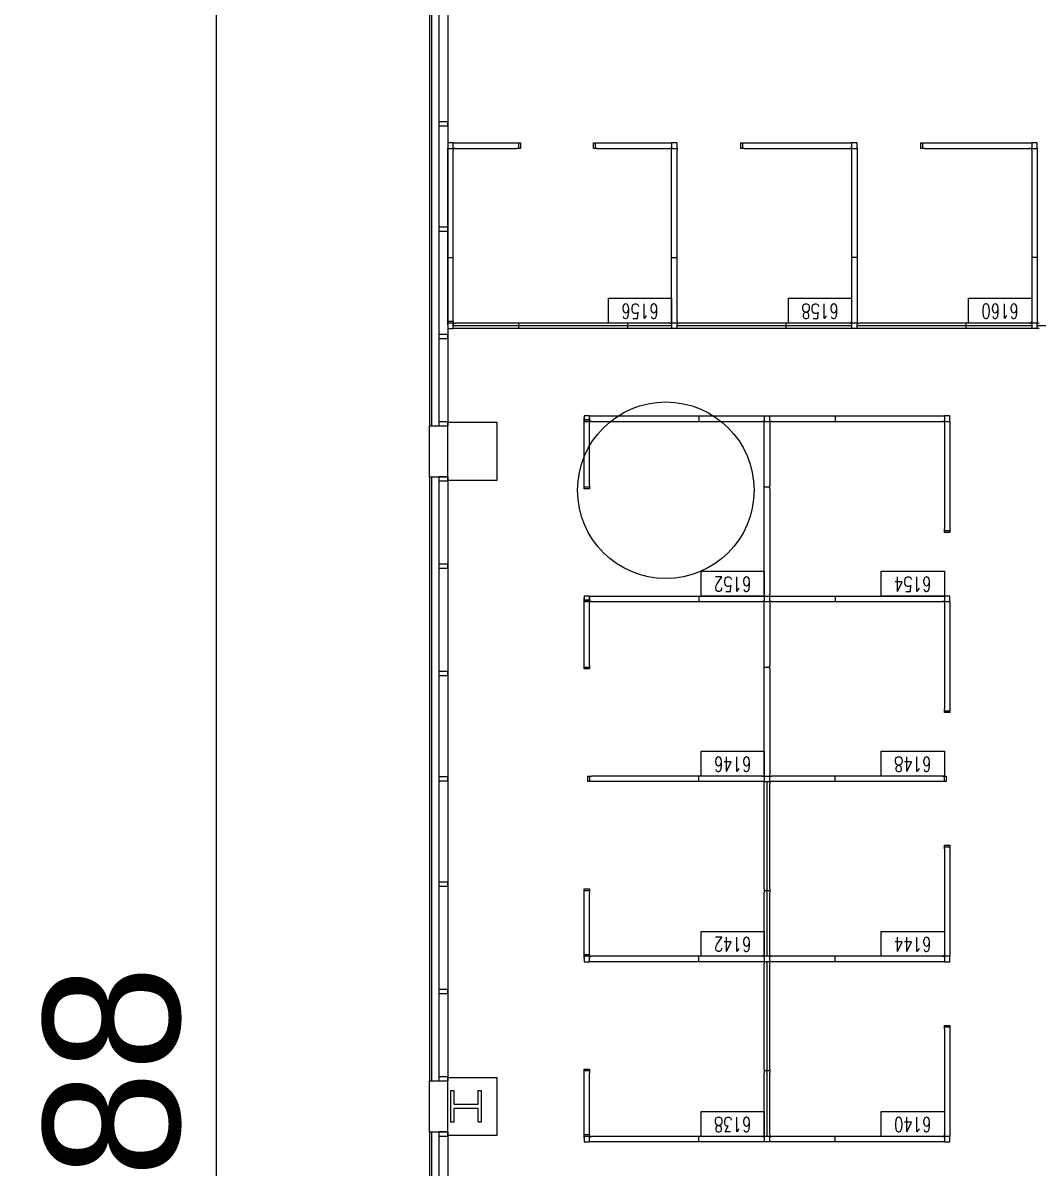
# Model space of a CAD drawing. Header units: millimetres. Extents: x 489553472 to 489553809, y 110504095 to 110504426.
# Drawn here: x 489553471.7 to 489553527.5, y 110504256.1 to 110504319.1 of the extents above; entities that cross this region are included whole.
import ezdxf
from ezdxf.enums import TextEntityAlignment as Align

# ---------------------------------------------------------------- set-up
doc = ezdxf.new("R2010")
doc.units = ezdxf.units.MM
for name, color, linetype in [('DIM', 3, 'Continuous'), ('E-B-FURR', 6, 'Continuous'), ('E-B-GLAZ', 72, 'Continuous'), ('E-B-MULL', 8, 'Continuous'), ('E-B-SHEL', 2, 'Continuous'), ('E-S-COLM', 8, 'Continuous'), ('PANELS_201', 6, 'Continuous'), ('RMNUM', 40, 'Continuous'), ('Y-2', 1, 'Continuous')]:
    doc.layers.add(name, color=color, linetype=linetype)
doc.styles.add('ROMANS', font='romans', dxfattribs={"width": 0.75, "height": 8})
doc.styles.get("Standard").update_dxf_attribs({"font": 'arial.ttf'})
doc.dimstyles.new('ISO-25', dxfattribs={"dimscale": 3, "dimtxt": 2.5, "dimasz": 2.5, "dimexe": 1.25, "dimexo": 0.625, "dimtad": 1, "dimdsep": 46, "dimtxsty": 'Standard', "dimcen": 2.5, "dimadec": 0, "dimazin": 0, "dimtfac": 1, "dimtmove": 0, "dimatfit": 3, "dimfxl": 0, "dimarcsym": 0})

# ---------------------------------------------------------------- blocks, each defined once
blk = doc.blocks.new('RMNUM')
at = {"layer": 'RMNUM'}
blk.add_lwpolyline([(-16.33354, 6.674702), (18.388073, 6.674702), (18.388073, -6.982766), (-16.33354, -6.982766), (-16.33354, 6.674702)], dxfattribs=at)
at = {"layer": 'RMNUM', "style": 'ROMANS', "width": 0.75}
blk.add_attdef('NUMBER', text='', height=8, dxfattribs=at).set_placement((1.027267, 0.114097), align=Align.MIDDLE_CENTER)
blk = doc.blocks.new('*D20')
at = {"layer": 'Defpoints', "color": 0, "transparency": 16777216}
for p in [(489553526.856, 110504401.545), (489553482.316, 110504115.512), (489553565.049, 110504115.512)]:
    blk.add_point(p, dxfattribs=at)
at = {"layer": 'DIM', "color": 0, "lineweight": -2, "transparency": 16777216}
for p, q in [((489553524.981, 110504401.545), (489553478.566, 110504401.545)), ((489553482.316, 110504394.045), (489553482.316, 110504123.012)), ((489553563.174, 110504115.512), (489553478.566, 110504115.512))]:
    blk.add_line(p, q, dxfattribs=at)
at = {"layer": 'DIM', "color": 0, "transparency": 16777216}
for points in [[(489553481.066, 110504394.045), (489553483.566, 110504394.045), (489553482.316, 110504401.545)], [(489553481.066, 110504123.012), (489553483.566, 110504123.012), (489553482.316, 110504115.512)]]:
    blk.add_solid(points, dxfattribs=at)
at = {"layer": 'DIM', "color": 0, "transparency": 16777216, "insert": (489553476.611, 110504258.529), "char_height": 7.5, "attachment_point": 5, "rotation": 90}
blk.add_mtext('288', dxfattribs=at)

msp = doc.modelspace()

# ---------------------------------------------------------------- linework, layer by layer
at = {"layer": 'E-B-FURR'}
for p, q in [((489553495.0485221, 110504330.1123077), (489553495.0485221, 110504296.9123077)), ((489553495.0485221, 110504294.1123077), (489553495.0485221, 110504260.9123077)), ((489553495.0485221, 110504258.1123077), (489553495.0485221, 110504224.9123077))]:
    msp.add_line(p, q, dxfattribs=at)
for points in [[(489553495.0485221, 110504293.9123077), (489553495.0485221, 110504297.1123077), (489553497.7485221, 110504297.1123077), (489553497.7485221, 110504293.9123077)], [(489553495.0485221, 110504257.9123077), (489553495.0485221, 110504261.1123077), (489553497.7485221, 110504261.1123077), (489553497.7485221, 110504257.9123077)]]:
    msp.add_lwpolyline(points, close=True, dxfattribs=at)
at = {"layer": 'E-B-GLAZ'}
for p, q in [((489553494.0485221, 110504330.1378425), (489553494.0485221, 110504296.9123077)), ((489553494.1485221, 110504330.1423599), (489553494.1485221, 110504296.9123077)), ((489553494.5485221, 110504330.293489), (489553494.5485221, 110504297.093489)), ((489553494.0485221, 110504294.1123077), (489553494.0485221, 110504260.9123077)), ((489553494.1485221, 110504294.1123077), (489553494.1485221, 110504260.9123077)), ((489553494.5485221, 110504294.1123077), (489553494.5485221, 110504260.9123077)), ((489553494.0485221, 110504258.1123077), (489553494.0485221, 110504224.9123077)), ((489553494.1485221, 110504258.1123077), (489553494.1485221, 110504224.9123077)), ((489553494.5485221, 110504258.1123077), (489553494.5485221, 110504224.9123077))]:
    msp.add_line(p, q, dxfattribs=at)
at = {"layer": 'E-B-MULL'}
for points in [[(489553494.5485221, 110504313.3998077), (489553495.0485221, 110504313.3998077), (489553495.0485221, 110504313.6248077), (489553494.5485221, 110504313.6248077)], [(489553494.5485221, 110504307.6123077), (489553495.0485221, 110504307.6123077), (489553495.0485221, 110504307.8373077), (489553494.5485221, 110504307.8373077)], [(489553494.5485221, 110504301.7123077), (489553495.0485221, 110504301.7123077), (489553495.0485221, 110504301.9373077), (489553494.5485221, 110504301.9373077)], [(489553494.5485221, 110504296.9123077), (489553495.0485221, 110504296.9123077), (489553495.0485221, 110504297.1373077), (489553494.5485221, 110504297.1373077)], [(489553494.5485221, 110504293.8873077), (489553495.0485221, 110504293.8873077), (489553495.0485221, 110504294.1123077), (489553494.5485221, 110504294.1123077)], [(489553494.5485221, 110504289.0873077), (489553495.0485221, 110504289.0873077), (489553495.0485221, 110504289.3123077), (489553494.5485221, 110504289.3123077)], [(489553494.5485221, 110504283.1873077), (489553495.0485221, 110504283.1873077), (489553495.0485221, 110504283.4123077), (489553494.5485221, 110504283.4123077)], [(489553494.5485221, 110504277.3998077), (489553495.0485221, 110504277.3998077), (489553495.0485221, 110504277.6248077), (489553494.5485221, 110504277.6248077)], [(489553494.5485221, 110504271.6123077), (489553495.0485221, 110504271.6123077), (489553495.0485221, 110504271.8373077), (489553494.5485221, 110504271.8373077)], [(489553494.5485221, 110504265.7123077), (489553495.0485221, 110504265.7123077), (489553495.0485221, 110504265.9373077), (489553494.5485221, 110504265.9373077)], [(489553494.5485221, 110504260.9123077), (489553495.0485221, 110504260.9123077), (489553495.0485221, 110504261.1373077), (489553494.5485221, 110504261.1373077)], [(489553494.5485221, 110504257.8873077), (489553495.0485221, 110504257.8873077), (489553495.0485221, 110504258.1123077), (489553494.5485221, 110504258.1123077)]]:
    msp.add_lwpolyline(points, close=True, dxfattribs=at)
at = {"layer": 'E-B-SHEL'}
for p, q in [((489553494.0485221, 110504296.9123077), (489553495.0485221, 110504296.9123077)), ((489553494.0485221, 110504294.1123077), (489553494.0485221, 110504296.9123077)), ((489553495.0485221, 110504294.1123077), (489553495.0485221, 110504296.9123077)), ((489553494.0485221, 110504294.1123077), (489553495.0485221, 110504294.1123077)), ((489553494.0485221, 110504260.9123077), (489553495.0485221, 110504260.9123077)), ((489553494.0485221, 110504258.1123077), (489553494.0485221, 110504260.9123077)), ((489553495.0485221, 110504258.1123077), (489553495.0485221, 110504260.9123077)), ((489553494.0485221, 110504258.1123077), (489553495.0485221, 110504258.1123077))]:
    msp.add_line(p, q, dxfattribs=at)
at = {"layer": 'E-S-COLM'}
msp.add_lwpolyline([(489553495.3985221, 110504260.3623077), (489553495.1985221, 110504260.3623077), (489553495.1985221, 110504258.6623077), (489553495.3985221, 110504258.6623077), (489553495.3985221, 110504259.4123077), (489553496.6985221, 110504259.4123077), (489553496.6985221, 110504258.6623077), (489553496.8985221, 110504258.6623077), (489553496.8985221, 110504260.3623077), (489553496.6985221, 110504260.3623077), (489553496.6985221, 110504259.6123077), (489553495.3985221, 110504259.6123077)], close=True, dxfattribs=at)
at = {"layer": 'PANELS_201', "linetype": 'Continuous'}
for p, q in [((489553495.0485221, 110504306.0623075), (489553495.0485221, 110504306.2623075)), ((489553495.0485221, 110504306.1623075), (489553495.3485221, 110504306.1623075)), ((489553495.3485221, 110504306.0623075), (489553495.3485221, 110504306.2623075)), ((489553495.3485221, 110504302.5623077), (489553495.0485221, 110504302.5623077)), ((489553502.5457521, 110504297.2628549), (489553502.8457521, 110504297.2628549)), ((489553512.4457521, 110504293.6628549), (489553512.4457521, 110504297.0628549)), ((489553512.7457521, 110504297.0628549), (489553512.7457521, 110504293.6628549)), ((489553512.4457521, 110504287.6628549), (489553512.4457521, 110504293.4628549)), ((489553512.7457521, 110504293.4628549), (489553512.7457521, 110504287.6628549)), ((489553502.5457521, 110504287.3628549), (489553502.8457521, 110504287.3628549)), ((489553512.4457521, 110504283.7628549), (489553512.4457521, 110504287.1628549)), ((489553512.7457521, 110504287.1628549), (489553512.7457521, 110504283.7628549)), ((489553512.4457521, 110504277.7628549), (489553512.4457521, 110504283.5628549)), ((489553512.7457521, 110504283.5628549), (489553512.7457521, 110504277.7628549)), ((489553502.8457521, 110504267.7628549), (489553502.5457521, 110504267.7628549)), ((489553502.8457521, 110504257.8628549), (489553502.5457521, 110504257.8628549))]:
    msp.add_line(p, q, dxfattribs=at)
for points in [[(489553495.34839, 110504312.46223), (489553495.04839, 110504312.46223), (489553495.04839, 110504312.16223)], [(489553495.44839, 110504312.16223), (489553495.34839, 110504312.16223), (489553495.34839, 110504312.46223), (489553495.44839, 110504312.46223)], [(489553495.44839, 110504312.46223), (489553498.8483898, 110504312.46223)], [(489553498.8483898, 110504312.46223), (489553498.9483898, 110504312.46223), (489553499.0483898, 110504312.46223), (489553499.0483898, 110504312.16223), (489553498.8483898, 110504312.16223)], [(489553498.9483898, 110504312.16223), (489553498.9483898, 110504312.46223)], [(489553503.2485221, 110504312.1621523), (489553503.1485221, 110504312.1621523), (489553503.0485221, 110504312.1621523), (489553503.0485221, 110504312.4621523), (489553503.2485221, 110504312.4621523)], [(489553503.1485221, 110504312.4621523), (489553503.1485221, 110504312.1621523)], [(489553503.2485221, 110504312.4621523), (489553507.2485221, 110504312.4621523)], [(489553507.2485221, 110504312.4623077), (489553507.3485221, 110504312.4623077), (489553507.3485221, 110504312.1623077), (489553507.2485221, 110504312.1623077)], [(489553507.6485221, 110504312.1623077), (489553507.6485221, 110504312.4623077), (489553507.3485221, 110504312.4623077)], [(489553511.3485221, 110504312.1623077), (489553511.2485221, 110504312.1623077), (489553511.1485221, 110504312.1623077), (489553511.1485221, 110504312.4623077), (489553511.3485221, 110504312.4623077)], [(489553511.2485221, 110504312.4623077), (489553511.2485221, 110504312.1623077)], [(489553511.3485221, 110504312.4623077), (489553517.1485221, 110504312.4623077)], [(489553517.1485221, 110504312.4623077), (489553517.2485221, 110504312.4623077), (489553517.2485221, 110504312.1623077), (489553517.1485221, 110504312.1623077)], [(489553517.5485221, 110504312.1623077), (489553517.5485221, 110504312.4623077), (489553517.2485221, 110504312.4623077)], [(489553521.2485221, 110504312.1623077), (489553521.1485221, 110504312.1623077), (489553521.0485221, 110504312.1623077), (489553521.0485221, 110504312.4623077), (489553521.2485221, 110504312.4623077)], [(489553521.1485221, 110504312.4623077), (489553521.1485221, 110504312.1623077)], [(489553521.2485221, 110504312.4623077), (489553527.0485221, 110504312.4623077)], [(489553527.0485221, 110504312.4623077), (489553527.1485221, 110504312.4623077), (489553527.1485221, 110504312.1623077), (489553527.0485221, 110504312.1623077)], [(489553527.4485221, 110504312.1623077), (489553527.4485221, 110504312.4623077), (489553527.1485221, 110504312.4623077)], [(489553495.04839, 110504312.06223), (489553495.04839, 110504312.16223), (489553495.34839, 110504312.16223), (489553495.34839, 110504312.06223)], [(489553495.04839, 110504306.26223), (489553495.04839, 110504312.06223)], [(489553495.34839, 110504306.26223), (489553495.34839, 110504312.06223)], [(489553495.44839, 110504312.16223), (489553498.8483898, 110504312.16223)], [(489553503.2485221, 110504312.1621523), (489553507.2485221, 110504312.1621523)], [(489553507.3485221, 110504312.0623077), (489553507.3485221, 110504312.1623077), (489553507.6485221, 110504312.1623077), (489553507.6485221, 110504312.0623077)], [(489553507.3485221, 110504306.2623077), (489553507.3485221, 110504312.0623077)], [(489553507.6485221, 110504306.2623077), (489553507.6485221, 110504312.0623077)], [(489553511.3485221, 110504312.1623077), (489553517.1485221, 110504312.1623077)], [(489553517.2485221, 110504312.0623077), (489553517.2485221, 110504312.1623077), (489553517.5485221, 110504312.1623077), (489553517.5485221, 110504312.0623077)], [(489553517.2485221, 110504312.0623077), (489553517.2485221, 110504306.2623077)], [(489553517.5485221, 110504312.0623077), (489553517.5485221, 110504306.2623077)], [(489553521.2485221, 110504312.1623077), (489553527.0485221, 110504312.1623077)], [(489553527.1485221, 110504312.0623077), (489553527.1485221, 110504312.1623077), (489553527.4485221, 110504312.1623077), (489553527.4485221, 110504312.0623077)], [(489553527.1485221, 110504312.0623077), (489553527.1485221, 110504306.2623077)], [(489553527.4485221, 110504312.0623077), (489553527.4485221, 110504306.2623077)], [(489553495.0485221, 110504302.6623077), (489553495.0485221, 110504306.0623075)], [(489553495.3485221, 110504302.6623077), (489553495.3485221, 110504306.0623075)], [(489553507.3485221, 110504306.0623077), (489553507.3485221, 110504306.2623077)], [(489553507.3485221, 110504306.1623077), (489553507.6485221, 110504306.1623077)], [(489553507.3485221, 110504302.6623077), (489553507.3485221, 110504306.0623077)], [(489553507.6485221, 110504306.0623077), (489553507.6485221, 110504306.2623077)], [(489553507.6485221, 110504302.6623077), (489553507.6485221, 110504306.0623077)], [(489553517.2485221, 110504306.2623077), (489553517.2485221, 110504306.0623077)], [(489553517.5485221, 110504306.1623077), (489553517.2485221, 110504306.1623077)], [(489553517.2485221, 110504306.0623077), (489553517.2485221, 110504302.6623077)], [(489553517.5485221, 110504306.2623077), (489553517.5485221, 110504306.0623077)], [(489553517.5485221, 110504306.0623077), (489553517.5485221, 110504302.6623077)], [(489553527.1485221, 110504306.2623077), (489553527.1485221, 110504306.0623077)], [(489553527.4485221, 110504306.1623077), (489553527.1485221, 110504306.1623077)], [(489553527.1485221, 110504306.0623077), (489553527.1485221, 110504302.6623077)], [(489553527.4485221, 110504306.2623077), (489553527.4485221, 110504306.0623077)], [(489553527.4485221, 110504306.0623077), (489553527.4485221, 110504302.6623077)], [(489553495.0485221, 110504302.4623077), (489553495.0485221, 110504302.5623077), (489553495.0485221, 110504302.6623077), (489553495.3485221, 110504302.6623077), (489553495.3485221, 110504302.4623077)], [(489553495.3485221, 110504302.6623077), (489553495.3485221, 110504302.5623077), (489553495.0485221, 110504302.5623077), (489553495.0485221, 110504302.6623077)], [(489553495.0485221, 110504302.5623077), (489553495.0485221, 110504302.2623077), (489553495.3485221, 110504302.2623077)], [(489553495.4485221, 110504302.2623077), (489553495.3485221, 110504302.2623077), (489553495.3485221, 110504302.5623077), (489553495.4485221, 110504302.5623077)], [(489553498.9485221, 110504302.4123077), (489553495.3485221, 110504302.4123077)], [(489553498.8485221, 110504302.5623077), (489553495.4485221, 110504302.5623077)], [(489553498.8485221, 110504302.2623077), (489553495.4485221, 110504302.2623077)], [(489553499.0485221, 110504302.5623077), (489553498.8485221, 110504302.5623077)], [(489553499.0485221, 110504302.2623077), (489553498.8485221, 110504302.2623077)], [(489553498.9485221, 110504302.2623077), (489553498.9485221, 110504302.5623077)], [(489553504.9485221, 110504302.4123077), (489553498.9485221, 110504302.4123077)], [(489553504.8485221, 110504302.5623077), (489553499.0485221, 110504302.5623077)], [(489553504.8485221, 110504302.2623077), (489553499.0485221, 110504302.2623077)], [(489553505.0485221, 110504302.5623077), (489553504.8485221, 110504302.5623077)], [(489553505.0485221, 110504302.2623077), (489553504.8485221, 110504302.2623077)], [(489553504.9485221, 110504302.2623077), (489553504.9485221, 110504302.5623077)], [(489553507.3485221, 110504302.4123077), (489553504.9485221, 110504302.4123077)], [(489553507.2485221, 110504302.5623077), (489553505.0485221, 110504302.5623077)], [(489553507.2485221, 110504302.2623077), (489553505.0485221, 110504302.2623077)], [(489553507.2485221, 110504302.5623077), (489553507.3485221, 110504302.5623077), (489553507.3485221, 110504302.2623077), (489553507.2485221, 110504302.2623077)], [(489553507.6485221, 110504302.6623077), (489553507.6485221, 110504302.5623077), (489553507.3485221, 110504302.5623077), (489553507.3485221, 110504302.6623077)], [(489553507.6485221, 110504302.2623077), (489553507.3485221, 110504302.2623077)], [(489553507.7485221, 110504302.2623077), (489553507.6485221, 110504302.2623077), (489553507.6485221, 110504302.5623077), (489553507.7485221, 110504302.5623077)], [(489553513.6485221, 110504302.4123077), (489553507.6485221, 110504302.4123077)], [(489553513.5485221, 110504302.5623077), (489553507.7485221, 110504302.5623077)], [(489553513.5485221, 110504302.2623077), (489553507.7485221, 110504302.2623077)], [(489553513.7485221, 110504302.5623077), (489553513.5485221, 110504302.5623077)], [(489553513.7485221, 110504302.2623077), (489553513.5485221, 110504302.2623077)], [(489553513.6485221, 110504302.2623077), (489553513.6485221, 110504302.5623077)], [(489553517.2485221, 110504302.4123077), (489553513.6485221, 110504302.4123077)], [(489553517.1485221, 110504302.5623077), (489553513.7485221, 110504302.5623077)], [(489553517.1485221, 110504302.2623077), (489553513.7485221, 110504302.2623077)], [(489553517.1485221, 110504302.5623077), (489553517.2485221, 110504302.5623077), (489553517.2485221, 110504302.2623077), (489553517.1485221, 110504302.2623077)], [(489553517.5485221, 110504302.6623077), (489553517.5485221, 110504302.5623077), (489553517.2485221, 110504302.5623077), (489553517.2485221, 110504302.6623077)], [(489553517.5485221, 110504302.2623077), (489553517.2485221, 110504302.2623077)], [(489553517.6485221, 110504302.2623077), (489553517.5485221, 110504302.2623077), (489553517.5485221, 110504302.5623077), (489553517.6485221, 110504302.5623077)], [(489553523.5485221, 110504302.4123077), (489553517.5485221, 110504302.4123077)], [(489553523.4485221, 110504302.5623077), (489553517.6485221, 110504302.5623077)], [(489553523.4485221, 110504302.2623077), (489553517.6485221, 110504302.2623077)], [(489553523.6485221, 110504302.5623077), (489553523.4485221, 110504302.5623077)], [(489553523.6485221, 110504302.2623077), (489553523.4485221, 110504302.2623077)], [(489553523.5485221, 110504302.2623077), (489553523.5485221, 110504302.5623077)], [(489553527.1485221, 110504302.4123077), (489553523.5485221, 110504302.4123077)], [(489553527.0485221, 110504302.5623077), (489553523.6485221, 110504302.5623077)], [(489553527.0485221, 110504302.2623077), (489553523.6485221, 110504302.2623077)], [(489553527.0485221, 110504302.5623077), (489553527.1485221, 110504302.5623077), (489553527.1485221, 110504302.2623077), (489553527.0485221, 110504302.2623077)], [(489553527.4485221, 110504302.6623077), (489553527.4485221, 110504302.5623077), (489553527.1485221, 110504302.5623077), (489553527.1485221, 110504302.6623077)], [(489553527.4485221, 110504302.2623077), (489553527.1485221, 110504302.2623077)], [(489553527.5485221, 110504302.2623077), (489553527.4485221, 110504302.2623077), (489553527.4485221, 110504302.5623077), (489553527.5485221, 110504302.5623077)], [(489553533.4485221, 110504302.4123077), (489553527.4485221, 110504302.4123077)], [(489553502.8457521, 110504297.4628549), (489553502.5457521, 110504297.4628549), (489553502.5457521, 110504297.1628549)], [(489553502.8457521, 110504297.3628549), (489553502.8457521, 110504297.2628549), (489553502.8457521, 110504297.1628549), (489553502.5457521, 110504297.1628549), (489553502.5457521, 110504297.3628549)], [(489553502.5457521, 110504297.0628549), (489553502.5457521, 110504297.1628549), (489553502.8457521, 110504297.1628549), (489553502.8457521, 110504297.0628549)], [(489553502.9457521, 110504297.1628549), (489553502.8457521, 110504297.1628549), (489553502.8457521, 110504297.4628549), (489553502.9457521, 110504297.4628549)], [(489553502.9457521, 110504297.4628549), (489553508.7457521, 110504297.4628549)], [(489553502.9457521, 110504297.1628549), (489553508.7457521, 110504297.1628549)], [(489553508.7457521, 110504297.4628549), (489553508.9457521, 110504297.4628549)], [(489553508.7457521, 110504297.1628549), (489553508.9457521, 110504297.1628549)], [(489553508.8457521, 110504297.4628549), (489553508.8457521, 110504297.1628549)], [(489553508.9457521, 110504297.4628549), (489553512.3457521, 110504297.4628549)], [(489553508.9457521, 110504297.1628549), (489553512.3457521, 110504297.1628549)], [(489553512.3457521, 110504297.4628549), (489553512.4457521, 110504297.4628549), (489553512.4457521, 110504297.1628549), (489553512.3457521, 110504297.1628549)], [(489553512.4457521, 110504297.4628549), (489553512.7457521, 110504297.4628549)], [(489553512.4457521, 110504297.0628549), (489553512.4457521, 110504297.1628549), (489553512.7457521, 110504297.1628549), (489553512.7457521, 110504297.0628549)], [(489553512.8457521, 110504297.1628549), (489553512.7457521, 110504297.1628549), (489553512.7457521, 110504297.4628549), (489553512.8457521, 110504297.4628549)], [(489553512.8457521, 110504297.4628549), (489553516.2457521, 110504297.4628549)], [(489553512.8457521, 110504297.1628549), (489553516.2457521, 110504297.1628549)], [(489553516.2457521, 110504297.4628549), (489553516.4457521, 110504297.4628549)], [(489553516.2457521, 110504297.1628549), (489553516.4457521, 110504297.1628549)], [(489553516.3457521, 110504297.4628549), (489553516.3457521, 110504297.1628549)], [(489553516.4457521, 110504297.4628549), (489553522.2457521, 110504297.4628549)], [(489553516.4457521, 110504297.1628549), (489553522.2457521, 110504297.1628549)], [(489553522.2457521, 110504297.4628549), (489553522.3457521, 110504297.4628549), (489553522.3457521, 110504297.1628549), (489553522.2457521, 110504297.1628549)], [(489553522.6457521, 110504297.1628549), (489553522.6457521, 110504297.4628549), (489553522.3457521, 110504297.4628549)], [(489553522.3457521, 110504297.0628549), (489553522.3457521, 110504297.1628549), (489553522.6457521, 110504297.1628549), (489553522.6457521, 110504297.0628549)], [(489553502.5457521, 110504293.6628551), (489553502.5457521, 110504297.0628549)], [(489553502.8457521, 110504293.6628551), (489553502.8457521, 110504297.0628549)], [(489553522.3457521, 110504297.0628549), (489553522.3457521, 110504291.2628549)], [(489553522.6457521, 110504297.0628549), (489553522.6457521, 110504291.2628549)], [(489553502.8457521, 110504293.6628551), (489553502.8457521, 110504293.5628551), (489553502.8457521, 110504293.4628551), (489553502.5457521, 110504293.4628551), (489553502.5457521, 110504293.6628551)], [(489553502.5457521, 110504293.5628551), (489553502.8457521, 110504293.5628551)], [(489553512.4457521, 110504293.4628549), (489553512.4457521, 110504293.6628549)], [(489553512.4457521, 110504293.5628549), (489553512.7457521, 110504293.5628549)], [(489553512.7457521, 110504293.4628549), (489553512.7457521, 110504293.6628549)], [(489553522.6457521, 110504291.2628549), (489553522.6457521, 110504291.1628549), (489553522.6457521, 110504291.0628549), (489553522.3457521, 110504291.0628549), (489553522.3457521, 110504291.2628549)], [(489553522.3457521, 110504291.1628549), (489553522.6457521, 110504291.1628549)], [(489553502.8457521, 110504287.5628549), (489553502.5457521, 110504287.5628549), (489553502.5457521, 110504287.2628549)], [(489553502.8457521, 110504287.4628549), (489553502.8457521, 110504287.3628549), (489553502.8457521, 110504287.2628549), (489553502.5457521, 110504287.2628549), (489553502.5457521, 110504287.4628549)], [(489553502.5457521, 110504287.1628549), (489553502.5457521, 110504287.2628549), (489553502.8457521, 110504287.2628549), (489553502.8457521, 110504287.1628549)], [(489553502.5457521, 110504283.7628551), (489553502.5457521, 110504287.1628549)], [(489553502.9457521, 110504287.2628549), (489553502.8457521, 110504287.2628549), (489553502.8457521, 110504287.5628549), (489553502.9457521, 110504287.5628549)], [(489553502.8457521, 110504283.7628551), (489553502.8457521, 110504287.1628549)], [(489553502.9457521, 110504287.5628549), (489553508.7457521, 110504287.5628549)], [(489553502.9457521, 110504287.2628549), (489553508.7457521, 110504287.2628549)], [(489553508.7457521, 110504287.5628549), (489553508.9457521, 110504287.5628549)], [(489553508.7457521, 110504287.2628549), (489553508.9457521, 110504287.2628549)], [(489553508.8457521, 110504287.5628549), (489553508.8457521, 110504287.2628549)], [(489553508.9457521, 110504287.5628549), (489553512.3457521, 110504287.5628549)], [(489553508.9457521, 110504287.2628549), (489553512.3457521, 110504287.2628549)], [(489553512.3457521, 110504287.5628549), (489553512.4457521, 110504287.5628549), (489553512.4457521, 110504287.2628549), (489553512.3457521, 110504287.2628549)], [(489553512.4457521, 110504287.6628549), (489553512.4457521, 110504287.5628549), (489553512.7457521, 110504287.5628549), (489553512.7457521, 110504287.6628549)], [(489553512.4457521, 110504287.1628549), (489553512.4457521, 110504287.2628549), (489553512.7457521, 110504287.2628549), (489553512.7457521, 110504287.1628549)], [(489553512.8457521, 110504287.2628549), (489553512.7457521, 110504287.2628549), (489553512.7457521, 110504287.5628549), (489553512.8457521, 110504287.5628549)], [(489553512.8457521, 110504287.5628549), (489553516.2457521, 110504287.5628549)], [(489553512.8457521, 110504287.2628549), (489553516.2457521, 110504287.2628549)], [(489553516.2457521, 110504287.5628549), (489553516.4457521, 110504287.5628549)], [(489553516.2457521, 110504287.2628549), (489553516.4457521, 110504287.2628549)], [(489553516.3457521, 110504287.5628549), (489553516.3457521, 110504287.2628549)], [(489553516.4457521, 110504287.5628549), (489553522.2457521, 110504287.5628549)], [(489553516.4457521, 110504287.2628549), (489553522.2457521, 110504287.2628549)], [(489553522.2457521, 110504287.5628549), (489553522.3457521, 110504287.5628549), (489553522.3457521, 110504287.2628549), (489553522.2457521, 110504287.2628549)], [(489553522.6457521, 110504287.2628549), (489553522.6457521, 110504287.5628549), (489553522.3457521, 110504287.5628549)], [(489553522.3457521, 110504287.1628549), (489553522.3457521, 110504287.2628549), (489553522.6457521, 110504287.2628549), (489553522.6457521, 110504287.1628549)], [(489553522.3457521, 110504287.1628549), (489553522.3457521, 110504281.3628549)], [(489553522.6457521, 110504287.1628549), (489553522.6457521, 110504281.3628549)], [(489553502.8457521, 110504283.7628551), (489553502.8457521, 110504283.6628551), (489553502.8457521, 110504283.5628551), (489553502.5457521, 110504283.5628551), (489553502.5457521, 110504283.7628551)], [(489553502.5457521, 110504283.6628551), (489553502.8457521, 110504283.6628551)], [(489553512.4457521, 110504283.5628549), (489553512.4457521, 110504283.7628549)], [(489553512.4457521, 110504283.6628549), (489553512.7457521, 110504283.6628549)], [(489553512.7457521, 110504283.5628549), (489553512.7457521, 110504283.7628549)], [(489553522.6457521, 110504281.3628549), (489553522.6457521, 110504281.2628549), (489553522.6457521, 110504281.1628549), (489553522.3457521, 110504281.1628549), (489553522.3457521, 110504281.3628549)], [(489553522.3457521, 110504281.2628549), (489553522.6457521, 110504281.2628549)], [(489553502.9457521, 110504277.3628549), (489553502.8457521, 110504277.3628549), (489553502.7457521, 110504277.3628549), (489553502.7457521, 110504277.6628549), (489553502.9457521, 110504277.6628549)], [(489553502.8457521, 110504277.6628549), (489553502.8457521, 110504277.3628549)], [(489553508.7457521, 110504277.6628549), (489553502.9457521, 110504277.6628549)], [(489553508.9457521, 110504277.6628549), (489553508.7457521, 110504277.6628549)], [(489553508.8457521, 110504277.3628549), (489553508.8457521, 110504277.6628549)], [(489553512.3457521, 110504277.6628549), (489553508.9457521, 110504277.6628549)], [(489553512.3457521, 110504277.6628549), (489553512.4457521, 110504277.6628549), (489553512.4457521, 110504277.3628549), (489553512.3457521, 110504277.3628549)], [(489553512.4457521, 110504277.7628549), (489553512.4457521, 110504277.6628549), (489553512.7457521, 110504277.6628549), (489553512.7457521, 110504277.7628549)], [(489553512.8457521, 110504277.3628549), (489553512.7457521, 110504277.3628549), (489553512.7457521, 110504277.6628549), (489553512.8457521, 110504277.6628549)], [(489553516.2457521, 110504277.6628549), (489553512.8457521, 110504277.6628549)], [(489553516.4457521, 110504277.6628549), (489553516.2457521, 110504277.6628549)], [(489553516.3457521, 110504277.3628549), (489553516.3457521, 110504277.6628549)], [(489553522.2457521, 110504277.6628549), (489553516.4457521, 110504277.6628549)], [(489553522.2457521, 110504277.6628549), (489553522.3457521, 110504277.6628549), (489553522.4457521, 110504277.6628549), (489553522.4457521, 110504277.3628549), (489553522.2457521, 110504277.3628549)], [(489553522.3457521, 110504277.3628549), (489553522.3457521, 110504277.6628549)], [(489553508.7457521, 110504277.3628549), (489553502.9457521, 110504277.3628549)], [(489553508.9457521, 110504277.3628549), (489553508.7457521, 110504277.3628549)], [(489553512.3457521, 110504277.3628549), (489553508.9457521, 110504277.3628549)], [(489553512.4457521, 110504277.2628549), (489553512.4457521, 110504277.3628549), (489553512.7457521, 110504277.3628549), (489553512.7457521, 110504277.2628549)], [(489553512.4457521, 110504271.4628549), (489553512.4457521, 110504277.2628549)], [(489553512.5957521, 110504271.3628549), (489553512.5957521, 110504277.3628549)], [(489553512.7457521, 110504271.4628549), (489553512.7457521, 110504277.2628549)], [(489553516.2457521, 110504277.3628549), (489553512.8457521, 110504277.3628549)], [(489553516.4457521, 110504277.3628549), (489553516.2457521, 110504277.3628549)], [(489553522.2457521, 110504277.3628549), (489553516.4457521, 110504277.3628549)], [(489553522.3457521, 110504273.6628549), (489553522.3457521, 110504273.7628549), (489553522.3457521, 110504273.8628549), (489553522.6457521, 110504273.8628549), (489553522.6457521, 110504273.6628549)], [(489553522.6457521, 110504273.7628549), (489553522.3457521, 110504273.7628549)], [(489553522.3457521, 110504273.6628549), (489553522.3457521, 110504267.8628549)], [(489553522.6457521, 110504273.6628549), (489553522.6457521, 110504267.8628549)], [(489553502.5457521, 110504271.2628547), (489553502.5457521, 110504271.3628547), (489553502.5457521, 110504271.4628547), (489553502.8457521, 110504271.4628547), (489553502.8457521, 110504271.2628547)], [(489553502.8457521, 110504271.3628547), (489553502.5457521, 110504271.3628547)], [(489553512.4457521, 110504271.4628549), (489553512.4457521, 110504271.2628549)], [(489553512.7457521, 110504271.3628549), (489553512.4457521, 110504271.3628549)], [(489553512.5957521, 110504267.7628549), (489553512.5957521, 110504271.3628549)], [(489553512.7457521, 110504271.4628549), (489553512.7457521, 110504271.2628549)], [(489553502.5457521, 110504267.8628549), (489553502.5457521, 110504271.2628547)], [(489553502.8457521, 110504267.8628549), (489553502.8457521, 110504271.2628547)], [(489553512.4457521, 110504267.8628549), (489553512.4457521, 110504271.2628549)], [(489553512.7457521, 110504267.8628549), (489553512.7457521, 110504271.2628549)], [(489553502.8457521, 110504267.8628549), (489553502.8457521, 110504267.7628549), (489553502.5457521, 110504267.7628549), (489553502.5457521, 110504267.8628549)], [(489553502.5457521, 110504267.6628549), (489553502.5457521, 110504267.7628549), (489553502.5457521, 110504267.8628549), (489553502.8457521, 110504267.8628549), (489553502.8457521, 110504267.6628549)], [(489553502.5457521, 110504267.7628549), (489553502.5457521, 110504267.4628549), (489553502.8457521, 110504267.4628549)], [(489553502.9457521, 110504267.4628549), (489553502.8457521, 110504267.4628549), (489553502.8457521, 110504267.7628549), (489553502.9457521, 110504267.7628549)], [(489553508.7457521, 110504267.7628549), (489553502.9457521, 110504267.7628549)], [(489553508.9457521, 110504267.7628549), (489553508.7457521, 110504267.7628549)], [(489553508.8457521, 110504267.4628549), (489553508.8457521, 110504267.7628549)], [(489553512.3457521, 110504267.7628549), (489553508.9457521, 110504267.7628549)], [(489553512.3457521, 110504267.7628549), (489553512.4457521, 110504267.7628549), (489553512.4457521, 110504267.4628549), (489553512.3457521, 110504267.4628549)], [(489553512.7457521, 110504267.8628549), (489553512.7457521, 110504267.7628549), (489553512.4457521, 110504267.7628549), (489553512.4457521, 110504267.8628549)], [(489553512.8457521, 110504267.4628549), (489553512.7457521, 110504267.4628549), (489553512.7457521, 110504267.7628549), (489553512.8457521, 110504267.7628549)], [(489553516.2457521, 110504267.7628549), (489553512.8457521, 110504267.7628549)], [(489553516.4457521, 110504267.7628549), (489553516.2457521, 110504267.7628549)], [(489553516.3457521, 110504267.4628549), (489553516.3457521, 110504267.7628549)], [(489553522.2457521, 110504267.7628549), (489553516.4457521, 110504267.7628549)], [(489553522.2457521, 110504267.7628549), (489553522.3457521, 110504267.7628549), (489553522.3457521, 110504267.4628549), (489553522.2457521, 110504267.4628549)], [(489553522.6457521, 110504267.8628549), (489553522.6457521, 110504267.7628549), (489553522.3457521, 110504267.7628549), (489553522.3457521, 110504267.8628549)], [(489553522.3457521, 110504267.4628549), (489553522.6457521, 110504267.4628549), (489553522.6457521, 110504267.7628549)], [(489553508.7457521, 110504267.4628549), (489553502.9457521, 110504267.4628549)], [(489553508.9457521, 110504267.4628549), (489553508.7457521, 110504267.4628549)], [(489553512.3457521, 110504267.4628549), (489553508.9457521, 110504267.4628549)], [(489553512.7457521, 110504267.3628549), (489553512.7457521, 110504267.4628549), (489553512.4457521, 110504267.4628549), (489553512.4457521, 110504267.3628549)], [(489553512.4457521, 110504261.5628549), (489553512.4457521, 110504267.3628549)], [(489553512.5957521, 110504261.4628549), (489553512.5957521, 110504267.4628549)], [(489553512.7457521, 110504261.5628549), (489553512.7457521, 110504267.3628549)], [(489553516.2457521, 110504267.4628549), (489553512.8457521, 110504267.4628549)], [(489553516.4457521, 110504267.4628549), (489553516.2457521, 110504267.4628549)], [(489553522.2457521, 110504267.4628549), (489553516.4457521, 110504267.4628549)], [(489553522.3457521, 110504263.7628549), (489553522.3457521, 110504263.8628549), (489553522.3457521, 110504263.9628549), (489553522.6457521, 110504263.9628549), (489553522.6457521, 110504263.7628549)], [(489553522.6457521, 110504263.8628549), (489553522.3457521, 110504263.8628549)], [(489553522.3457521, 110504263.7628549), (489553522.3457521, 110504257.9628549)], [(489553522.6457521, 110504263.7628549), (489553522.6457521, 110504257.9628549)], [(489553502.5457521, 110504261.3628547), (489553502.5457521, 110504261.4628547), (489553502.5457521, 110504261.5628547), (489553502.8457521, 110504261.5628547), (489553502.8457521, 110504261.3628547)], [(489553502.8457521, 110504261.4628547), (489553502.5457521, 110504261.4628547)], [(489553502.5457521, 110504257.9628549), (489553502.5457521, 110504261.3628547)], [(489553502.8457521, 110504257.9628549), (489553502.8457521, 110504261.3628547)], [(489553512.4457521, 110504261.5628549), (489553512.4457521, 110504261.3628549)], [(489553512.7457521, 110504261.4628549), (489553512.4457521, 110504261.4628549)], [(489553512.4457521, 110504257.9628549), (489553512.4457521, 110504261.3628549)], [(489553512.5957521, 110504257.8628549), (489553512.5957521, 110504261.4628549)], [(489553512.7457521, 110504261.5628549), (489553512.7457521, 110504261.3628549)], [(489553512.7457521, 110504257.9628549), (489553512.7457521, 110504261.3628549)], [(489553502.5457521, 110504257.7628549), (489553502.5457521, 110504257.8628549), (489553502.5457521, 110504257.9628549), (489553502.8457521, 110504257.9628549), (489553502.8457521, 110504257.7628549)], [(489553502.8457521, 110504257.9628549), (489553502.8457521, 110504257.8628549), (489553502.5457521, 110504257.8628549), (489553502.5457521, 110504257.9628549)], [(489553502.5457521, 110504257.8628549), (489553502.5457521, 110504257.5628549), (489553502.8457521, 110504257.5628549)], [(489553502.9457521, 110504257.5628549), (489553502.8457521, 110504257.5628549), (489553502.8457521, 110504257.8628549), (489553502.9457521, 110504257.8628549)], [(489553508.7457521, 110504257.8628549), (489553502.9457521, 110504257.8628549)], [(489553508.7457521, 110504257.5628549), (489553502.9457521, 110504257.5628549)], [(489553508.9457521, 110504257.8628549), (489553508.7457521, 110504257.8628549)], [(489553508.9457521, 110504257.5628549), (489553508.7457521, 110504257.5628549)], [(489553508.8457521, 110504257.5628549), (489553508.8457521, 110504257.8628549)], [(489553512.3457521, 110504257.8628549), (489553508.9457521, 110504257.8628549)], [(489553512.3457521, 110504257.5628549), (489553508.9457521, 110504257.5628549)], [(489553512.3457521, 110504257.8628549), (489553512.4457521, 110504257.8628549), (489553512.4457521, 110504257.5628549), (489553512.3457521, 110504257.5628549)], [(489553512.7457521, 110504257.9628549), (489553512.7457521, 110504257.8628549), (489553512.4457521, 110504257.8628549), (489553512.4457521, 110504257.9628549)], [(489553512.7457521, 110504257.5628549), (489553512.4457521, 110504257.5628549)], [(489553512.8457521, 110504257.5628549), (489553512.7457521, 110504257.5628549), (489553512.7457521, 110504257.8628549), (489553512.8457521, 110504257.8628549)], [(489553516.2457521, 110504257.8628549), (489553512.8457521, 110504257.8628549)], [(489553516.2457521, 110504257.5628549), (489553512.8457521, 110504257.5628549)], [(489553516.4457521, 110504257.8628549), (489553516.2457521, 110504257.8628549)], [(489553516.4457521, 110504257.5628549), (489553516.2457521, 110504257.5628549)], [(489553516.3457521, 110504257.5628549), (489553516.3457521, 110504257.8628549)], [(489553522.2457521, 110504257.8628549), (489553516.4457521, 110504257.8628549)], [(489553522.2457521, 110504257.5628549), (489553516.4457521, 110504257.5628549)], [(489553522.2457521, 110504257.8628549), (489553522.3457521, 110504257.8628549), (489553522.3457521, 110504257.5628549), (489553522.2457521, 110504257.5628549)], [(489553522.6457521, 110504257.9628549), (489553522.6457521, 110504257.8628549), (489553522.3457521, 110504257.8628549), (489553522.3457521, 110504257.9628549)], [(489553522.3457521, 110504257.5628549), (489553522.6457521, 110504257.5628549), (489553522.6457521, 110504257.8628549)]]:
    msp.add_lwpolyline(points, dxfattribs=at)
at = {"layer": 'Y-2'}
msp.add_circle((489553507.0342224, 110504293.376125), 4.85197, dxfattribs=at)

# ---------------------------------------------------------------- block references
at = {"xscale": 0.1, "yscale": 0.1, "zscale": 0.1, "rotation": 180}
for p, values in [((489553505.7151681, 110504303.2297779), {'NUMBER': '6156'}), ((489553515.6151681, 110504303.2297779), {'NUMBER': '6158'}), ((489553525.5151681, 110504303.2297779), {'NUMBER': '6160'}), ((489553510.812398, 110504288.2303251), {'NUMBER': '6152'}), ((489553520.712398, 110504288.2303251), {'NUMBER': '6154'}), ((489553510.812398, 110504278.3303251), {'NUMBER': '6146'}), ((489553520.712398, 110504278.3303251), {'NUMBER': '6148'}), ((489553510.812398, 110504268.4303251), {'NUMBER': '6142'}), ((489553520.712398, 110504268.4303251), {'NUMBER': '6144'}), ((489553510.812398, 110504258.5303251), {'NUMBER': '6138'}), ((489553520.712398, 110504258.5303251), {'NUMBER': '6140'})]:
    msp.add_blockref('RMNUM', p, dxfattribs=at).add_auto_attribs(values)

# ---------------------------------------------------------------- dimensions: what is measured, and where the dimension line sits
at = {"layer": 'DIM'}
dim = msp.add_linear_dim(base=(489553482.3155131, 110504115.5123077), p1=(489553526.8561563, 110504401.5447334), p2=(489553565.0485221, 110504115.5123077), angle=90, text='288', dimstyle='ISO-25', dxfattribs=at)
dim.commit()
dim.dimension.update_dxf_attribs({"geometry": '*D20', "text_midpoint": (489553482.315513, 110504258.5285204), "dimtype": 160})

doc.saveas('drawing.dxf')
